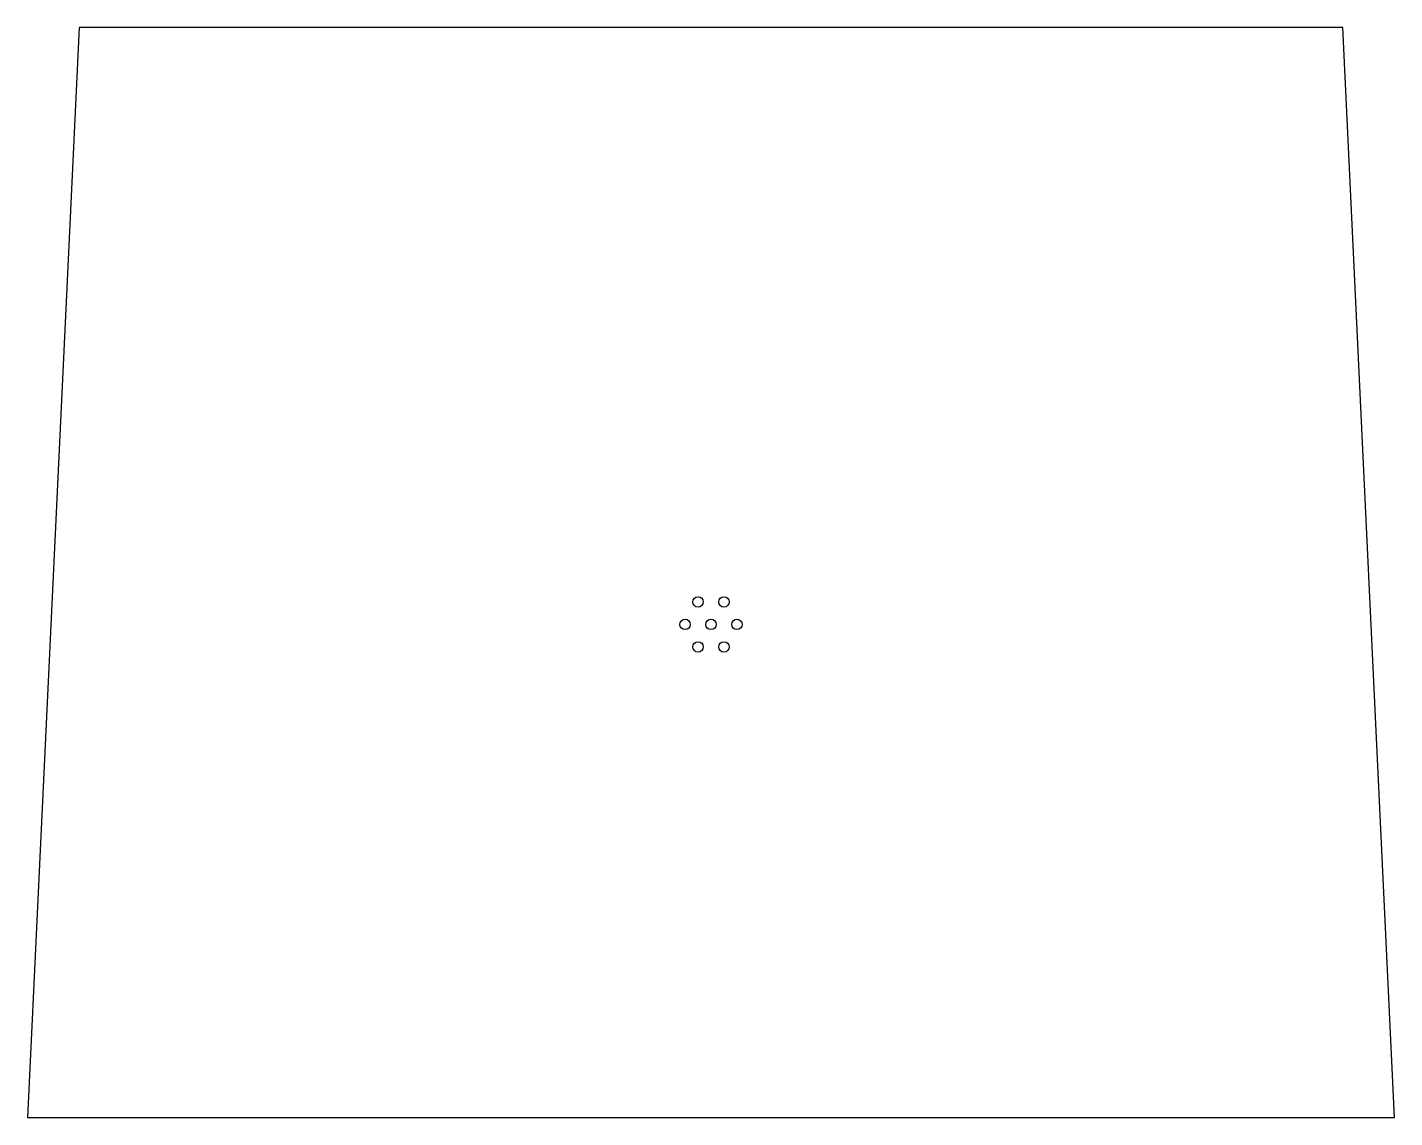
# Model space of a CAD drawing. Header units: metres. Extents: x 0 to 158, y 0 to 126.
import ezdxf

# ---------------------------------------------------------------- set-up
doc = ezdxf.new("R2010")
doc.units = ezdxf.units.M

msp = doc.modelspace()

# ---------------------------------------------------------------- linework, layer by layer
at = {"layer": 'CUT'}
msp.add_lwpolyline([(0, 0), (158, 0), (152, 126), (6, 126)], close=True, dxfattribs=at)
at = {"layer": 'CUTOUT'}
for centre in [(77.5, 59.6), (80.5, 59.6), (76, 57), (79, 57), (82, 57), (77.5, 54.4), (80.5, 54.4)]:
    msp.add_circle(centre, 0.6, dxfattribs=at)

doc.saveas('drawing.dxf')
